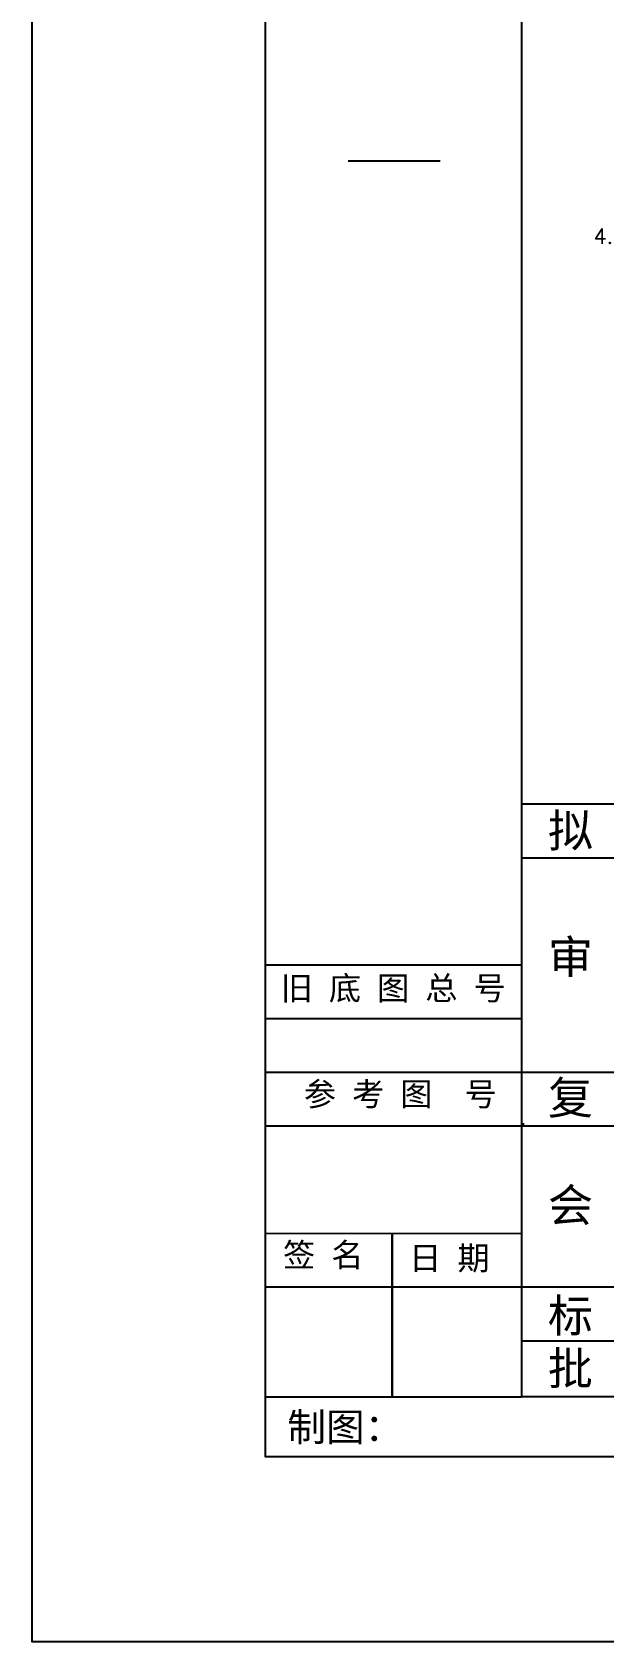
# Model space of a CAD drawing. Header units: inches. Extents: x 5 to 403, y 5 to 265.
# Drawn here: x 5.3 to 48.4, y 5.4 to 127 of the extents above; entities that cross this region are included whole.
import ezdxf

# ---------------------------------------------------------------- set-up
doc = ezdxf.new("R2010")
doc.units = ezdxf.units.IN
doc.header["$MEASUREMENT"] = 0
doc.layers.add('DIM(尺寸标注）', color=4, linetype='Continuous')
doc.styles.add('SIMPLEX', font='SIMPLEX')
doc.styles.add('宋体', font='')
doc.styles.get('宋体').set_extended_font_data('SimSun')

msp = doc.modelspace()

# ---------------------------------------------------------------- linework, layer by layer
for p, q in [((29.13761, 117.22401, 0.17691), (36.08884, 117.22401, 0.17691)), ((29.13761, 117.22401, 0.17691), (36.08884, 117.22401, 0.17691)), ((91.60143, 68.6594, 0.17691), (42.23736, 68.6594, 0.17691)), ((42.23736, 64.60617, 0.17691), (91.60143, 64.60617, 0.17691)), ((42.23736, 56.49971, 0.17691), (22.8815, 56.49971, 0.17691)), ((42.23736, 52.44648, 0.17691), (22.8815, 52.44648, 0.17691)), ((91.60143, 48.39325, 0.17691), (22.8815, 48.39325, 0.17691)), ((91.60143, 44.34002, 0.17691), (22.8815, 44.34002, 0.17691)), ((42.3376, 44.55241, 0.17691), (42.3376, 44.43205, 0.17691)), ((22.8815, 36.24178, 0.17691), (42.23736, 36.23356, 0.17691)), ((32.45445, 36.24178, 0.17691), (32.45445, 23.9654, 0.17691)), ((32.45445, 23.9654, 0.17691), (32.45445, 36.12142, 0.17691)), ((134.79209, 32.17253, 0.17691), (22.8815, 32.17253, 0.17691)), ((42.23736, 28.1193, 0.17691), (91.60143, 28.1193, 0.17691)), ((42.22466, 23.86888, 0.17691), (22.9366, 23.86888, 0.17691))]:
    msp.add_line(p, q)
at = {"ltscale": 0.05, "elevation": 0.24017}
msp.add_lwpolyline([(5.27766, 265.2686), (403.30716, 265.2686), (403.30716, 5.38879), (5.27766, 5.38879)], close=True, dxfattribs=at)
at = {"elevation": 0.17691}
for points in [[(22.8815, 244.25775), (184.84522, 244.25775), (184.84522, 19.34948), (22.8815, 19.34948)], [(42.23736, 239.69797), (179.45302, 239.69797), (179.45302, 23.88191), (42.23736, 23.88191)]]:
    msp.add_lwpolyline(points, close=True, dxfattribs=at)

# ---------------------------------------------------------------- texts
at = {"style": '宋体'}
for s, height, p in [('拟    制', 2.493628, (44.22001, 65.41028, 0.17691)), ('审    核', 2.493628, (44.22001, 55.86829, 0.17691)), ('复    审', 2.493628, (44.22001, 45.23329, 0.17691)), ('会    签', 2.493628, (44.22001, 37.11903, 0.17691)), ('标 准 化', 2.493628, (44.20763, 28.78036, 0.17691)), ('批    准', 2.493628, (44.20763, 24.79878, 0.17691)), ('制图：', 2.137395, (24.54851, 20.53698, 0.17691))]:
    msp.add_text(s, height=height, dxfattribs=at).set_placement(p)
at = {"char_height": 1.7811626, "attachment_point": 1, "style": '宋体'}
for s, insert in [('{\\fSimSun|b0|i0|c134|p2;旧 底 图 总 号}', (24.03702, 55.64534, 0.17691)), ('{\\fSimSun|b0|i0|c134|p2;参 考 图  号}', (25.78845, 47.64207, 0.17691)), ('{\\fSimSun|b0|i0|c134|p2; 签 名}', (23.00473, 35.49811, 0.17691)), ('{\\fSimSun|b0|i0|c134|p2; 日 期}', (32.5263, 35.2574, 0.17691))]:
    msp.add_mtext(s, dxfattribs=dict(at, insert=insert))
at = {"layer": 'DIM(尺寸标注）', "insert": (49.88635, 111.5473, 0.1444), "char_height": 1.15, "attachment_point": 5, "style": 'SIMPLEX'}
msp.add_mtext('4.507', dxfattribs=at)

doc.saveas('drawing.dxf')
